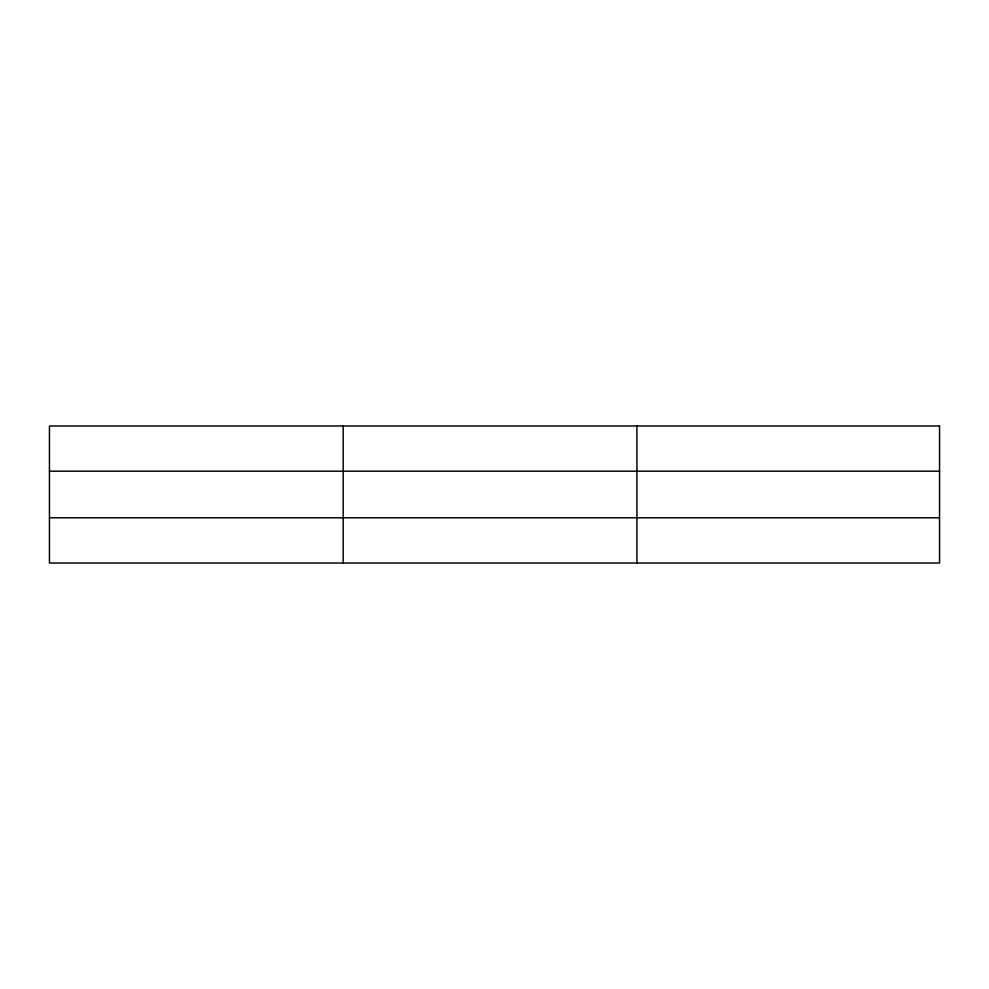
<?xml version="1.0" encoding="UTF-8"?>
<svg xmlns="http://www.w3.org/2000/svg" width="989" height="989" viewBox="0 0 989 989"><rect width="100%" height="100%" fill="white"/><g stroke="black" fill="none" stroke-linecap="round" stroke-linejoin="round"><path stroke-width="1.48" d="M343.183 563.025L343.183 425.975M636.916 563.025L636.916 425.975M49.45 471.197L939.55 471.197M49.45 517.803L939.55 517.803M939.55 425.975L939.55 563.025L49.45 563.025L49.45 425.975L939.55 425.975"/></g></svg>
